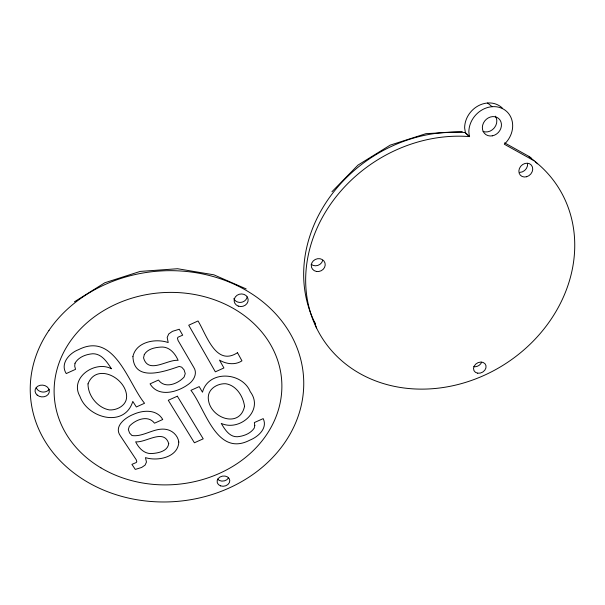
<?xml version="1.0" encoding="UTF-8"?>
<svg xmlns="http://www.w3.org/2000/svg" width="605" height="605" viewBox="0 0 605 605"><rect width="100%" height="100%" fill="white"/><g stroke="black" fill="none" stroke-linecap="round" stroke-linejoin="round"><path stroke-width="0.91" d="M49.013 330.39L49.126 330.164A136.866 115.532 -4.2 0 1 285.946 326.776A136.866 115.532 -4.2 0 1 166.057 501.961A136.866 115.532 -4.2 0 1 48.982 330.375M331.941 191.747L358.009 165.074L390.195 145.132L425.928 133.667L462.235 131.648M74.407 301.812L104.846 282.747L140.216 271.411L177.575 268.733L213.86 274.814L246.205 288.933M469.351 136.586L468.852 131.875A23.572 20.464 -48 0 1 500.365 107.713A23.572 20.464 -48 0 1 504.328 144.232L534.049 160.741A140.057 120.335 -32.9 0 1 499.911 367.182A140.057 120.335 -32.9 0 1 306.637 295.013A140.057 120.335 -32.9 0 1 469.351 136.586L465.132 132.54A138.348 119.298 -33.1 0 0 333.506 192.14A138.348 119.298 -33.1 0 0 315.243 323.509M465.132 132.54L469.624 136.647M504.6 142.856L529.103 156.483A138.348 119.298 -33.1 0 1 531.296 158.23M487.554 103.001L492.115 106.692M529.103 156.483L534.049 160.741M314.418 321.845L316.483 327.895M465.404 132.608L464.632 127.897A23.27 20.26 -48.4 0 1 478.563 105.648A23.27 20.26 -48.4 0 1 502.384 108.151M535.538 161.906A138.348 119.298 -33.1 0 1 537.588 163.826M495.359 116.168A10.149 8.833 -48.7 0 1 494.368 127.814A10.149 8.833 -48.7 0 1 483.1 131.436M322.647 260.589A6.988 6.307 -22.3 0 1 311.151 264.272M481.671 362.138A6.466 5.248 -28.8 0 1 473.768 366.69M527.56 163.607A7.373 6.269 -44.8 0 1 519.877 172.395M228.44 478.026A6.337 5.082 -9.3 0 1 217.543 479.107M49.224 389.28A7.101 5.861 5.3 0 1 42.191 391.995A7.101 5.861 5.3 0 1 36.232 387.571M247.188 296.919A6.988 6.247 -10.8 0 1 241.032 302.364A6.988 6.247 -10.8 0 1 233.825 298.643M132.926 356.413C133.713 382.564 164.386 371.546 179.269 366.411L181.734 367.197L184.079 369.859L185.251 373.603L184.139 377.006C178.089 383.774 164.968 389.144 158.495 380.046L150.07 383.857C158.23 397.666 177.273 392.32 187.905 384.644C193.577 381.044 197.956 373.497 193.668 367.197L178.036 340.426L177.462 338.172L178.052 337.189L182.695 335.17L179.261 329.241L172.41 331.351L168.712 333.968L167.192 337.454L168.19 342.559C155.75 338.187 136.238 341.643 132.926 356.413M178.793 442.005C178.165 457.44 157.572 461.464 145.465 457.622L146.463 462.069L145.087 465.116L141.668 467.453L135.293 469.42L131.913 464.375L136.254 462.522L136.79 461.653L136.193 459.687L120.251 435.676C113.596 426.23 125.492 417.503 133.274 414.44C142.848 410.031 156.718 408.995 162.737 419.499L154.509 423.197C148.013 414.523 135.278 419.704 129.319 426.306L128.328 429.542L129.599 433.059L131.973 435.532C144.519 437.46 156.808 425.088 169.786 430.473C174.444 432.499 178.112 436.916 178.793 442.005M88.012 383.873C87.861 395.625 97.662 407.861 109.354 409.91C117.241 410.409 126.808 405.267 126.634 396.434C126.203 377.792 96.293 362.395 88.012 383.873M74.997 363.28L74.702 366.101L75.549 369.322L66.247 373.572C59.819 363.643 69.409 353.07 78.567 349.652C114.61 331.238 128.351 383.714 144.565 403.255L136.344 406.968L132.79 401.417C124.622 428.264 87.627 418.274 79.89 396.275C69.272 377.754 95.144 360.058 111.456 368.785C107.07 362.183 101.874 353.728 92.905 353.751C86.061 354.273 78.491 356.995 74.997 363.28M244.533 406.348C239.572 429.694 207.923 417.314 208.264 397.145C208.543 388.433 217.891 383.283 225.809 383.751C236.404 385.408 243.233 396.434 244.533 406.348M254.788 425.496L254.266 428.045C250.591 433.619 243.702 436.175 237.273 436.757C229.31 436.992 224.818 429.353 221.241 423.394C239.701 431.894 264.37 410.47 250.266 391.722C242.197 371.78 208.4 369.844 202.471 392.199L199.189 386.61L190.93 390.331C205.299 408.602 216.401 457.516 249.827 440.16C257.987 436.908 267.894 428.355 263.198 418.615L254.327 422.577L254.788 425.496M144.3 354.553L143.551 357.865C148.301 374.601 167.426 359.211 178.127 360.346C175.034 353.237 169.105 346.204 160.559 347.104C154.562 347.527 147.605 348.987 144.3 354.553M168.727 443.578C167.759 451.027 158.888 452.971 152.634 453.478C144.731 454.461 138.84 448.373 135.656 441.816C145.775 442.981 163.917 428.128 168.727 443.578M237.485 352.7C215.705 366.902 206.434 334.406 198.016 320.975L188.722 325.21L215.35 371.833L223.926 367.961L219.479 360.088C226.157 364.149 235.209 365.307 241.955 360.83L237.485 352.7M177.348 396.192L168.273 400.283L194.402 442.777L203.22 438.837L177.348 396.192M492.296 135.838A10.285 8.924 -48.3 0 0 499.987 120.009A10.285 8.924 -48.3 0 0 483.455 123.019A10.285 8.924 -48.3 0 0 492.296 135.838M316.43 271.456A7.078 6.368 -22.2 0 0 324.983 262.963A7.078 6.368 -22.2 0 0 313.299 260.876A7.078 6.368 -22.2 0 0 316.43 271.456M477.693 373.187A6.542 5.286 -28.7 0 0 485.989 365.7A6.542 5.286 -28.7 0 0 475.757 364.089A6.542 5.286 -28.7 0 0 477.693 373.187M526.652 176.728A7.479 6.33 -44.4 0 0 531.326 165.074A7.479 6.33 -44.4 0 0 519.408 168.493A7.479 6.33 -44.4 0 0 526.652 176.728M100.899 467.846A113.982 96.15 -4.3 0 0 281.234 396.441A113.982 96.15 -4.3 0 0 121.824 301.676A113.982 96.15 -4.3 0 0 100.899 467.846M37.155 395.05A7.162 5.899 5.2 0 0 49.111 392.705A7.162 5.899 5.2 0 0 40.308 385.249A7.162 5.899 5.2 0 0 37.155 395.05M238.257 306.107A7.048 6.284 -10.8 0 0 248.141 299.377A7.048 6.284 -10.8 0 0 237.069 295.278A7.048 6.284 -10.8 0 0 238.257 306.107M220.538 485.86A6.39 5.105 -9.4 0 0 229.794 480.514A6.39 5.105 -9.4 0 0 220.001 477.02A6.39 5.105 -9.4 0 0 220.538 485.86"/></g></svg>
